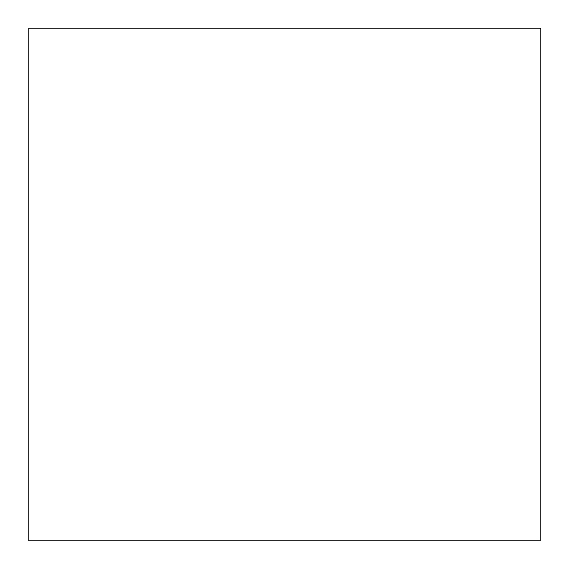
<?xml version="1.0" encoding="UTF-8"?>
<svg xmlns="http://www.w3.org/2000/svg" width="569" height="569" viewBox="0 0 569 569"><rect width="100%" height="100%" fill="white"/><g stroke="black" fill="none" stroke-linecap="round" stroke-linejoin="round"><path stroke-width="0.85" d="M540.55 28.45L28.45 28.45L28.45 540.55L540.55 540.55L540.55 28.45"/></g></svg>
